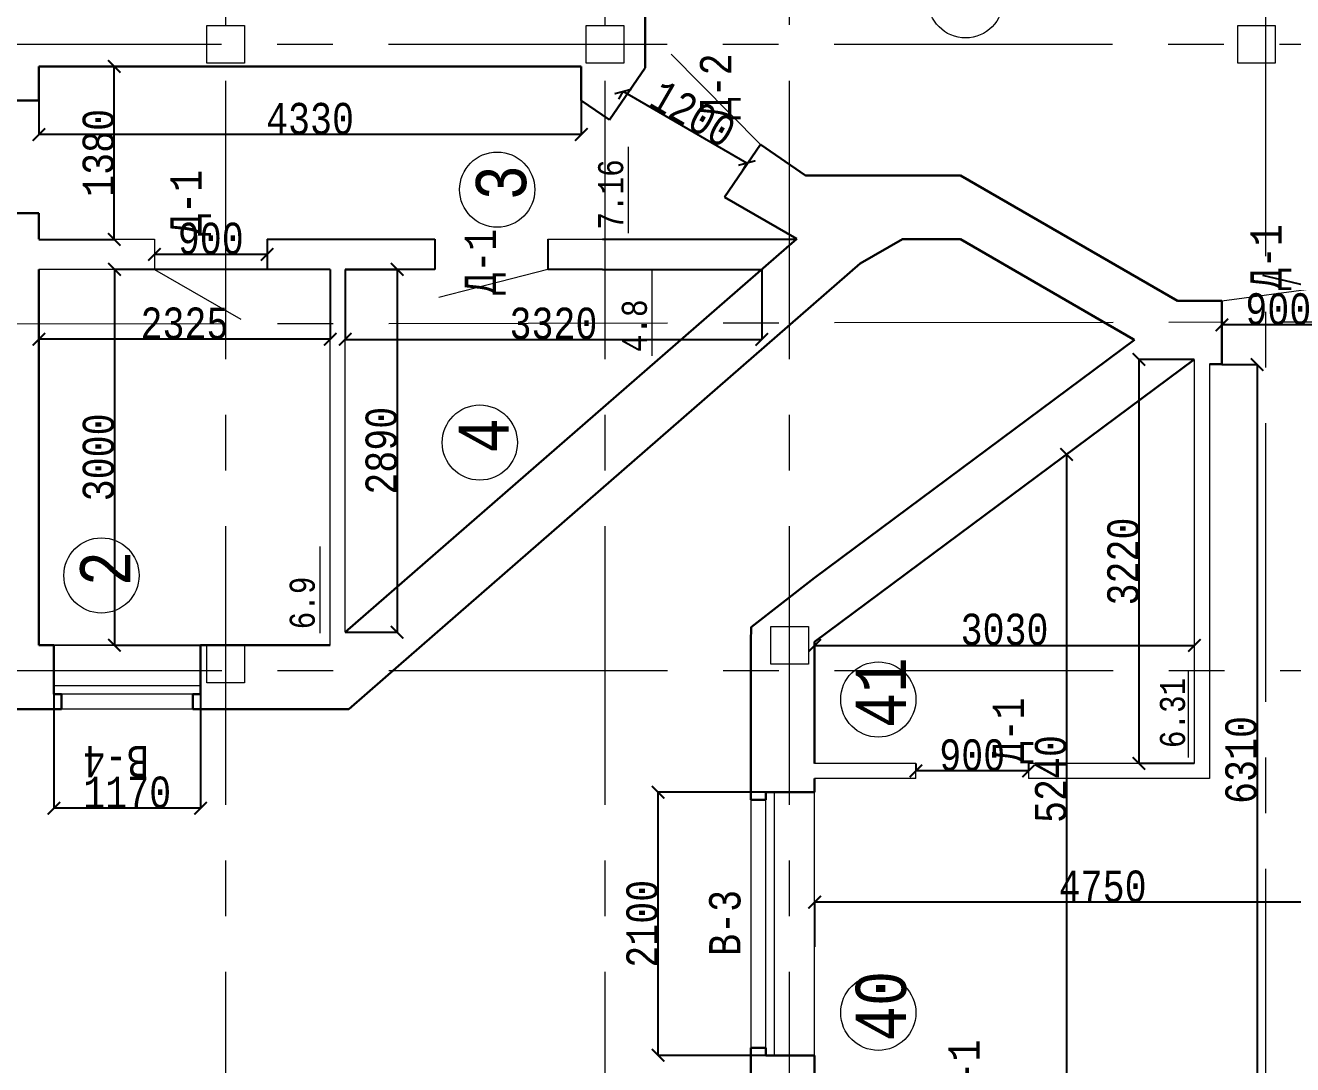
# Model space of a CAD drawing. Header units: millimetres. Extents: x -689206 to 4969298, y -1019800 to 703299.
# Drawn here: x -174851 to -164736, y -475862 to -467568 of the extents above; entities that cross this region are included whole.
import ezdxf

# ---------------------------------------------------------------- set-up
doc = ezdxf.new("R2010")
doc.units = ezdxf.units.MM
doc.linetypes.add('JIS_02_4.0', pattern=[5.5, 4, -1.5])
doc.linetypes.add('осеваяX2', pattern=[101.6, 63.5, -12.7, 12.7, -12.7])
for name, color, linetype, lineweight in [('несущие', 7, 'Continuous', 30), ('ОКНА', 250, 'Continuous', 20), ('ПЕРЕГОРОДКИ', 252, 'Continuous', 9), ('РАЗМЕРЫ', 7, 'Continuous', 9), ('сваи', 7, 'JIS_02_4.0', 30), ('Слой1', 7, 'Continuous', 30), ('стены', 7, 'Continuous', 20)]:
    doc.layers.add(name, color=color, linetype=linetype, lineweight=lineweight)
doc.layers.add('четотам', color=7, linetype='Continuous')
doc.styles.add('Аннотативный', font='isocteur.ttf', dxfattribs={"width": 0.7, "height": 250})
doc.dimstyles.new('Аннотативный', dxfattribs={"dimscale": 0, "dimtxt": 250, "dimasz": 100, "dimexe": 1.25, "dimexo": 0.625, "dimtad": 1, "dimdec": 0, "dimtxsty": 'Аннотативный', "dimblk": 'ARCHTICK', "dimcen": 2.5, "dimadec": 0, "dimazin": 0, "dimtfac": 1, "dimtdec": 0, "dimtmove": 0, "dimatfit": 3, "dimfxl": 1, "dimarcsym": 0})

# ---------------------------------------------------------------- blocks, each defined once
blk = doc.blocks.new('_ArchTick')
at = {"color": 0, "linetype": 'ByBlock', "const_width": 0.15}
blk.add_lwpolyline([(-0.5, -0.5), (0.5, 0.5)], dxfattribs=at)
blk = doc.blocks.new('*D3078')
at = {"layer": 'Defpoints', "color": 0, "lineweight": 30, "transparency": 16777216}
for p in [(-174623, -472516), (-173453, -472516), (-174623, -473816)]:
    blk.add_point(p, dxfattribs=at)
at = {"layer": 'ОКНА', "color": 0, "lineweight": -2, "transparency": 16777216}
for p, q in [((-174623, -472516), (-174623, -473817)), ((-173453, -472516), (-173453, -473817)), ((-173453, -473816), (-174623, -473816))]:
    blk.add_line(p, q, dxfattribs=at)
at = {"layer": 'ОКНА', "color": 0, "lineweight": -2, "transparency": 16777216, "xscale": 100, "yscale": 100, "zscale": 100}
for p, rotation in [((-174623, -473816), 180.0000000000057), ((-173453, -473816), 5.6754601018838e-12)]:
    blk.add_blockref('_ArchTick', p, dxfattribs=dict(at, rotation=rotation))
at = {"layer": 'ОКНА', "color": 0, "lineweight": 5, "transparency": 16777216, "insert": (-174038, -473690), "char_height": 250, "attachment_point": 5, "style": 'Аннотативный'}
blk.add_mtext('1170', dxfattribs=at)
blk = doc.blocks.new('*D3056')
at = {"layer": 'Defpoints', "color": 0, "lineweight": 30, "transparency": 16777216}
for p in [(-168551, -474566), (-168551, -474923), (-163801, -474923)]:
    blk.add_point(p, dxfattribs=at)
at = {"layer": 'ПЕРЕГОРОДКИ', "color": 0, "lineweight": -2, "transparency": 16777216}
for p, q in [((-168551, -474923), (-168551, -474565)), ((-163801, -474566), (-168551, -474566)), ((-163801, -474923), (-163801, -474565))]:
    blk.add_line(p, q, dxfattribs=at)
at = {"layer": 'ПЕРЕГОРОДКИ', "color": 0, "lineweight": -2, "transparency": 16777216, "xscale": 100, "yscale": 100, "zscale": 100, "rotation": 180}
blk.add_blockref('_ArchTick', (-168551, -474566), dxfattribs=at)
at = {"layer": 'ПЕРЕГОРОДКИ', "color": 0, "lineweight": -2, "transparency": 16777216, "xscale": 100, "yscale": 100, "zscale": 100}
blk.add_blockref('_ArchTick', (-163801, -474566), dxfattribs=at)
at = {"layer": 'ПЕРЕГОРОДКИ', "color": 0, "lineweight": 5, "transparency": 16777216, "insert": (-166253, -474440), "char_height": 250, "attachment_point": 5, "style": 'Аннотативный'}
blk.add_mtext('4750', dxfattribs=at)
blk = doc.blocks.new('*D3049')
at = {"layer": 'Defpoints', "color": 0, "linetype": 'ByBlock', "lineweight": 30, "transparency": 16777216}
for p in [(-165301, -470276), (-165021, -476586), (-165021, -476586)]:
    blk.add_point(p, dxfattribs=at)
at = {"layer": 'РАЗМЕРЫ', "color": 0, "linetype": 'ByBlock', "lineweight": -2, "transparency": 16777216}
for p, q in [((-165301, -470276), (-165020, -470276)), ((-165021, -470276), (-165021, -476586)), ((-165022, -476586), (-165023, -476586))]:
    blk.add_line(p, q, dxfattribs=at)
at = {"layer": 'РАЗМЕРЫ', "color": 0, "linetype": 'ByBlock', "lineweight": -2, "transparency": 16777216, "xscale": 100, "yscale": 100, "zscale": 100}
for p, rotation in [((-165021, -470276), 90), ((-165021, -476586), 270)]:
    blk.add_blockref('_ArchTick', p, dxfattribs=dict(at, rotation=rotation))
at = {"layer": 'РАЗМЕРЫ', "color": 0, "linetype": 'ByBlock', "lineweight": 9, "transparency": 16777216, "insert": (-165147, -473431), "char_height": 250, "attachment_point": 5, "rotation": 90, "style": 'Аннотативный'}
blk.add_mtext('6310', dxfattribs=at)
blk = doc.blocks.new('*D3050')
at = {"layer": 'Defpoints', "color": 0, "linetype": 'ByBlock', "lineweight": 30, "transparency": 16777216}
for p in [(-169801, -473688), (-168551, -473688), (-168551, -475788)]:
    blk.add_point(p, dxfattribs=at)
at = {"layer": 'РАЗМЕРЫ', "color": 0, "linetype": 'ByBlock', "lineweight": -2, "transparency": 16777216}
for p, q in [((-168552, -473688), (-169802, -473688)), ((-169801, -475788), (-169801, -473688)), ((-168552, -475788), (-169802, -475788))]:
    blk.add_line(p, q, dxfattribs=at)
at = {"layer": 'РАЗМЕРЫ', "color": 0, "linetype": 'ByBlock', "lineweight": -2, "transparency": 16777216, "xscale": 100, "yscale": 100, "zscale": 100}
for p, rotation in [((-169801, -473688), 90), ((-169801, -475788), 270)]:
    blk.add_blockref('_ArchTick', p, dxfattribs=dict(at, rotation=rotation))
at = {"layer": 'РАЗМЕРЫ', "color": 0, "linetype": 'ByBlock', "lineweight": 5, "transparency": 16777216, "insert": (-169927, -474738), "char_height": 250, "attachment_point": 5, "rotation": 90, "style": 'Аннотативный'}
blk.add_mtext('2100', dxfattribs=at)
blk = doc.blocks.new('*D3118')
at = {"layer": 'Defpoints', "color": 0, "linetype": 'ByBlock', "lineweight": 30, "transparency": 16777216}
for p in [(-173821, -469396), (-173821, -469396), (-172921, -469396)]:
    blk.add_point(p, dxfattribs=at)
at = {"layer": 'РАЗМЕРЫ', "color": 0, "linetype": 'ByBlock', "lineweight": -2, "transparency": 16777216}
for p, q in [((-173821, -469395), (-173821, -469394)), ((-172921, -469396), (-173821, -469396)), ((-172921, -469395), (-172921, -469394))]:
    blk.add_line(p, q, dxfattribs=at)
at = {"layer": 'РАЗМЕРЫ', "color": 0, "linetype": 'ByBlock', "lineweight": -2, "transparency": 16777216, "xscale": 100, "yscale": 100, "zscale": 100, "rotation": 180}
blk.add_blockref('_ArchTick', (-173821, -469396), dxfattribs=at)
at = {"layer": 'РАЗМЕРЫ', "color": 0, "linetype": 'ByBlock', "lineweight": -2, "transparency": 16777216, "xscale": 100, "yscale": 100, "zscale": 100}
blk.add_blockref('_ArchTick', (-172921, -469396), dxfattribs=at)
at = {"layer": 'РАЗМЕРЫ', "color": 0, "linetype": 'ByBlock', "lineweight": 5, "transparency": 16777216, "insert": (-173371, -469270), "char_height": 250, "attachment_point": 5, "style": 'Аннотативный'}
blk.add_mtext('900', dxfattribs=at)
blk = doc.blocks.new('*D3182')
at = {"layer": 'Defpoints', "color": 0, "linetype": 'ByBlock', "lineweight": 30, "transparency": 16777216}
for p in [(-166540, -470992), (-166540, -470992), (-166455, -476175)]:
    blk.add_point(p, dxfattribs=at)
at = {"layer": 'РАЗМЕРЫ', "color": 0, "linetype": 'ByBlock', "lineweight": -2, "transparency": 16777216}
for p, q in [((-166541, -470992), (-166541, -470992)), ((-166540, -476175), (-166540, -470992)), ((-166455, -476175), (-166541, -476175))]:
    blk.add_line(p, q, dxfattribs=at)
at = {"layer": 'РАЗМЕРЫ', "color": 0, "linetype": 'ByBlock', "lineweight": -2, "transparency": 16777216, "xscale": 100, "yscale": 100, "zscale": 100}
for p, rotation in [((-166540, -470992), 90), ((-166540, -476175), 270)]:
    blk.add_blockref('_ArchTick', p, dxfattribs=dict(at, rotation=rotation))
at = {"layer": 'РАЗМЕРЫ', "color": 0, "linetype": 'ByBlock', "lineweight": 5, "transparency": 16777216, "insert": (-166666, -473583), "char_height": 250, "attachment_point": 5, "rotation": 90, "style": 'Аннотативный'}
blk.add_mtext('5240', dxfattribs=at)
blk = doc.blocks.new('*D3150')
at = {"layer": 'Defpoints', "color": 0, "linetype": 'ByBlock', "lineweight": 30, "transparency": 16777216}
for p in [(-174743, -469516), (-172418, -469516), (-174743, -470073)]:
    blk.add_point(p, dxfattribs=at)
at = {"layer": 'РАЗМЕРЫ', "color": 0, "linetype": 'ByBlock', "lineweight": -2, "transparency": 16777216}
for p, q in [((-174743, -469516), (-174743, -470074)), ((-172418, -469516), (-172418, -470074)), ((-172418, -470073), (-174743, -470073))]:
    blk.add_line(p, q, dxfattribs=at)
at = {"layer": 'РАЗМЕРЫ', "color": 0, "linetype": 'ByBlock', "lineweight": -2, "transparency": 16777216, "xscale": 100, "yscale": 100, "zscale": 100, "rotation": 180}
blk.add_blockref('_ArchTick', (-174743, -470073), dxfattribs=at)
at = {"layer": 'РАЗМЕРЫ', "color": 0, "linetype": 'ByBlock', "lineweight": -2, "transparency": 16777216, "xscale": 100, "yscale": 100, "zscale": 100}
blk.add_blockref('_ArchTick', (-172418, -470073), dxfattribs=at)
at = {"layer": 'РАЗМЕРЫ', "color": 0, "linetype": 'ByBlock', "lineweight": 5, "transparency": 16777216, "insert": (-173581, -469947), "char_height": 250, "attachment_point": 5, "style": 'Аннотативный'}
blk.add_mtext('2325', dxfattribs=at)
blk = doc.blocks.new('*D3151')
at = {"layer": 'Defpoints', "color": 0, "linetype": 'ByBlock', "lineweight": 30, "transparency": 16777216}
for p in [(-172298, -469516), (-168974, -469516), (-168974, -470074)]:
    blk.add_point(p, dxfattribs=at)
at = {"layer": 'РАЗМЕРЫ', "color": 0, "linetype": 'ByBlock', "lineweight": -2, "transparency": 16777216}
for p, q in [((-172298, -469516), (-172298, -470075)), ((-168974, -469516), (-168974, -470075)), ((-172298, -470074), (-168974, -470074))]:
    blk.add_line(p, q, dxfattribs=at)
at = {"layer": 'РАЗМЕРЫ', "color": 0, "linetype": 'ByBlock', "lineweight": -2, "transparency": 16777216, "xscale": 100, "yscale": 100, "zscale": 100, "rotation": 180}
blk.add_blockref('_ArchTick', (-172298, -470074), dxfattribs=at)
at = {"layer": 'РАЗМЕРЫ', "color": 0, "linetype": 'ByBlock', "lineweight": -2, "transparency": 16777216, "xscale": 100, "yscale": 100, "zscale": 100}
blk.add_blockref('_ArchTick', (-168974, -470074), dxfattribs=at)
at = {"layer": 'РАЗМЕРЫ', "color": 0, "linetype": 'ByBlock', "lineweight": 5, "transparency": 16777216, "insert": (-170636, -469948), "char_height": 250, "attachment_point": 5, "style": 'Аннотативный'}
blk.add_mtext('3320', dxfattribs=at)
blk = doc.blocks.new('*D3152')
at = {"layer": 'Defpoints', "color": 0, "linetype": 'ByBlock', "lineweight": 30, "transparency": 16777216}
for p in [(-172298, -469516), (-172298, -472411), (-171884, -472411)]:
    blk.add_point(p, dxfattribs=at)
at = {"layer": 'РАЗМЕРЫ', "color": 0, "linetype": 'ByBlock', "lineweight": -2, "transparency": 16777216}
for p, q in [((-172298, -469516), (-171882, -469516)), ((-171884, -469516), (-171884, -472411)), ((-172298, -472411), (-171882, -472411))]:
    blk.add_line(p, q, dxfattribs=at)
at = {"layer": 'РАЗМЕРЫ', "color": 0, "linetype": 'ByBlock', "lineweight": -2, "transparency": 16777216, "xscale": 100, "yscale": 100, "zscale": 100}
for p, rotation in [((-171884, -469516), 90), ((-171884, -472411), 270)]:
    blk.add_blockref('_ArchTick', p, dxfattribs=dict(at, rotation=rotation))
at = {"layer": 'РАЗМЕРЫ', "color": 0, "linetype": 'ByBlock', "lineweight": 5, "transparency": 16777216, "insert": (-172009, -470963), "char_height": 250, "attachment_point": 5, "rotation": 90, "style": 'Аннотативный'}
blk.add_mtext('2890', dxfattribs=at)
blk = doc.blocks.new('*D3153')
at = {"layer": 'Defpoints', "color": 0, "linetype": 'ByBlock', "lineweight": 30, "transparency": 16777216}
for p in [(-172418, -469516), (-174140, -472516), (-172418, -472516)]:
    blk.add_point(p, dxfattribs=at)
at = {"layer": 'РАЗМЕРЫ', "color": 0, "linetype": 'ByBlock', "lineweight": -2, "transparency": 16777216}
for p, q in [((-172419, -469516), (-174141, -469516)), ((-174140, -469516), (-174140, -472516)), ((-172419, -472516), (-174141, -472516))]:
    blk.add_line(p, q, dxfattribs=at)
at = {"layer": 'РАЗМЕРЫ', "color": 0, "linetype": 'ByBlock', "lineweight": -2, "transparency": 16777216, "xscale": 100, "yscale": 100, "zscale": 100}
for p, rotation in [((-174140, -469516), 90), ((-174140, -472516), 270)]:
    blk.add_blockref('_ArchTick', p, dxfattribs=dict(at, rotation=rotation))
at = {"layer": 'РАЗМЕРЫ', "color": 0, "linetype": 'ByBlock', "lineweight": 5, "transparency": 16777216, "insert": (-174266, -471016), "char_height": 250, "attachment_point": 5, "rotation": 90, "style": 'Аннотативный'}
blk.add_mtext('3000', dxfattribs=at)
blk = doc.blocks.new('*D3154')
at = {"layer": 'Defpoints', "color": 0, "linetype": 'ByBlock', "lineweight": 30, "transparency": 16777216}
for p in [(-174743, -467896), (-174141, -467896), (-174743, -469276)]:
    blk.add_point(p, dxfattribs=at)
at = {"layer": 'РАЗМЕРЫ', "color": 0, "linetype": 'ByBlock', "lineweight": -2, "transparency": 16777216}
for p, q in [((-174743, -467896), (-174140, -467896)), ((-174141, -469276), (-174141, -467896)), ((-174743, -469276), (-174140, -469276))]:
    blk.add_line(p, q, dxfattribs=at)
at = {"layer": 'РАЗМЕРЫ', "color": 0, "linetype": 'ByBlock', "lineweight": -2, "transparency": 16777216, "xscale": 100, "yscale": 100, "zscale": 100}
for p, rotation in [((-174141, -467896), 90), ((-174141, -469276), 270)]:
    blk.add_blockref('_ArchTick', p, dxfattribs=dict(at, rotation=rotation))
at = {"layer": 'РАЗМЕРЫ', "color": 0, "linetype": 'ByBlock', "lineweight": 5, "transparency": 16777216, "insert": (-174267, -468586), "char_height": 250, "attachment_point": 5, "rotation": 90, "style": 'Аннотативный'}
blk.add_mtext('1380', dxfattribs=at)
blk = doc.blocks.new('*D3155')
at = {"layer": 'Defpoints', "color": 0, "linetype": 'ByBlock', "lineweight": 30, "transparency": 16777216}
for p in [(-174743, -467896), (-170414, -467896), (-174743, -468439)]:
    blk.add_point(p, dxfattribs=at)
at = {"layer": 'РАЗМЕРЫ', "color": 0, "linetype": 'ByBlock', "lineweight": -2, "transparency": 16777216}
for p, q in [((-174743, -467896), (-174743, -468441)), ((-170414, -467896), (-170414, -468441)), ((-170414, -468439), (-174743, -468439))]:
    blk.add_line(p, q, dxfattribs=at)
at = {"layer": 'РАЗМЕРЫ', "color": 0, "linetype": 'ByBlock', "lineweight": -2, "transparency": 16777216, "xscale": 100, "yscale": 100, "zscale": 100, "rotation": 180}
blk.add_blockref('_ArchTick', (-174743, -468439), dxfattribs=at)
at = {"layer": 'РАЗМЕРЫ', "color": 0, "linetype": 'ByBlock', "lineweight": -2, "transparency": 16777216, "xscale": 100, "yscale": 100, "zscale": 100}
blk.add_blockref('_ArchTick', (-170414, -468439), dxfattribs=at)
at = {"layer": 'РАЗМЕРЫ', "color": 0, "linetype": 'ByBlock', "lineweight": 5, "transparency": 16777216, "insert": (-172579, -468314), "char_height": 250, "attachment_point": 5, "style": 'Аннотативный'}
blk.add_mtext('4330', dxfattribs=at)
blk = doc.blocks.new('*D3193')
at = {"layer": 'Defpoints', "color": 0, "lineweight": 30, "ltscale": 15000, "transparency": 16777216}
for p in [(-167744, -473458), (-166844, -473458), (-167744, -473518)]:
    blk.add_point(p, dxfattribs=at)
at = {"layer": 'сваи', "color": 0, "lineweight": -2, "ltscale": 15000, "transparency": 16777216}
for p, q in [((-167744, -473459), (-167744, -473520)), ((-166844, -473459), (-166844, -473520)), ((-166844, -473518), (-167744, -473518))]:
    blk.add_line(p, q, dxfattribs=at)
at = {"layer": 'сваи', "color": 0, "lineweight": -2, "ltscale": 15000, "transparency": 16777216, "xscale": 100, "yscale": 100, "zscale": 100, "rotation": 180}
blk.add_blockref('_ArchTick', (-167744, -473518), dxfattribs=at)
at = {"layer": 'сваи', "color": 0, "lineweight": -2, "ltscale": 15000, "transparency": 16777216, "xscale": 100, "yscale": 100, "zscale": 100}
blk.add_blockref('_ArchTick', (-166844, -473518), dxfattribs=at)
at = {"layer": 'сваи', "color": 0, "lineweight": 5, "ltscale": 15000, "transparency": 16777216, "insert": (-167294, -473393), "char_height": 250, "attachment_point": 5, "style": 'Аннотативный'}
blk.add_mtext('900', dxfattribs=at)
blk = doc.blocks.new('*D3194')
at = {"layer": 'Defpoints', "color": 0, "lineweight": 30, "ltscale": 15000, "transparency": 16777216}
for p in [(-165521, -470235), (-165964, -473458), (-165521, -473458)]:
    blk.add_point(p, dxfattribs=at)
at = {"layer": 'сваи', "color": 0, "lineweight": -2, "ltscale": 15000, "transparency": 16777216}
for p, q in [((-165522, -470235), (-165965, -470235)), ((-165964, -470235), (-165964, -473458)), ((-165522, -473458), (-165965, -473458))]:
    blk.add_line(p, q, dxfattribs=at)
at = {"layer": 'сваи', "color": 0, "lineweight": -2, "ltscale": 15000, "transparency": 16777216, "xscale": 100, "yscale": 100, "zscale": 100}
for p, rotation in [((-165964, -470235), 90), ((-165964, -473458), 270)]:
    blk.add_blockref('_ArchTick', p, dxfattribs=dict(at, rotation=rotation))
at = {"layer": 'сваи', "color": 0, "lineweight": 5, "ltscale": 15000, "transparency": 16777216, "insert": (-166089, -471847), "char_height": 250, "attachment_point": 5, "rotation": 90, "style": 'Аннотативный'}
blk.add_mtext('3220', dxfattribs=at)
blk = doc.blocks.new('*D3195')
at = {"layer": 'Defpoints', "color": 0, "lineweight": 30, "ltscale": 15000, "transparency": 16777216}
for p in [(-168551, -472516), (-165521, -472516), (-165521, -472516)]:
    blk.add_point(p, dxfattribs=at)
at = {"layer": 'сваи', "color": 0, "lineweight": -2, "ltscale": 15000, "transparency": 16777216}
for p, q in [((-168551, -472515), (-168551, -472514)), ((-168551, -472516), (-165521, -472516)), ((-165521, -472515), (-165521, -472514))]:
    blk.add_line(p, q, dxfattribs=at)
at = {"layer": 'сваи', "color": 0, "lineweight": -2, "ltscale": 15000, "transparency": 16777216, "xscale": 100, "yscale": 100, "zscale": 100, "rotation": 180}
blk.add_blockref('_ArchTick', (-168551, -472516), dxfattribs=at)
at = {"layer": 'сваи', "color": 0, "lineweight": -2, "ltscale": 15000, "transparency": 16777216, "xscale": 100, "yscale": 100, "zscale": 100}
blk.add_blockref('_ArchTick', (-165521, -472516), dxfattribs=at)
at = {"layer": 'сваи', "color": 0, "lineweight": 5, "ltscale": 15000, "transparency": 16777216, "insert": (-167036, -472390), "char_height": 250, "attachment_point": 5, "style": 'Аннотативный'}
blk.add_mtext('3030', dxfattribs=at)
blk = doc.blocks.new('*D3196')
at = {"layer": 'Defpoints', "color": 0, "linetype": 'ByBlock', "lineweight": 30, "ltscale": 35, "transparency": 16777216}
for p in [(-165301, -469888), (-165301, -469958), (-164401, -469928)]:
    blk.add_point(p, dxfattribs=at)
at = {"layer": 'сваи', "color": 0, "linetype": 'ByBlock', "lineweight": -2, "ltscale": 35, "transparency": 16777216}
for p, q in [((-165301, -469889), (-165301, -469960)), ((-164401, -469958), (-165301, -469958)), ((-164401, -469929), (-164401, -469960))]:
    blk.add_line(p, q, dxfattribs=at)
at = {"layer": 'сваи', "color": 0, "linetype": 'ByBlock', "lineweight": -2, "ltscale": 35, "transparency": 16777216, "xscale": 100, "yscale": 100, "zscale": 100, "rotation": 180}
blk.add_blockref('_ArchTick', (-165301, -469958), dxfattribs=at)
at = {"layer": 'сваи', "color": 0, "linetype": 'ByBlock', "lineweight": -2, "ltscale": 35, "transparency": 16777216, "xscale": 100, "yscale": 100, "zscale": 100}
blk.add_blockref('_ArchTick', (-164401, -469958), dxfattribs=at)
at = {"layer": 'сваи', "color": 0, "linetype": 'ByBlock', "lineweight": 5, "ltscale": 35, "transparency": 16777216, "insert": (-164851, -469833), "char_height": 250, "attachment_point": 5, "style": 'Аннотативный'}
blk.add_mtext('900', dxfattribs=at)
blk = doc.blocks.new('*D3209')
at = {"layer": 'Defpoints', "color": 0, "linetype": 'ByBlock', "lineweight": 30, "ltscale": 35, "transparency": 16777216}
for p in [(-170080, -468096), (-170116, -468158), (-169127, -468729)]:
    blk.add_point(p, dxfattribs=at)
at = {"layer": 'РАЗМЕРЫ', "color": 0, "linetype": 'ByBlock', "lineweight": -2, "ltscale": 35, "transparency": 16777216}
for p, q in [((-170115, -468157), (-170079, -468095)), ((-169092, -468667), (-170080, -468096)), ((-169127, -468728), (-169091, -468666))]:
    blk.add_line(p, q, dxfattribs=at)
at = {"layer": 'РАЗМЕРЫ', "color": 0, "linetype": 'ByBlock', "lineweight": -2, "ltscale": 35, "transparency": 16777216, "xscale": 100, "yscale": 100, "zscale": 100}
for p, rotation in [((-170080, -468096), 149.9999999999973), ((-169092, -468667), 329.9999999999973)]:
    blk.add_blockref('_ArchTick', p, dxfattribs=dict(at, rotation=rotation))
at = {"layer": 'РАЗМЕРЫ', "color": 0, "linetype": 'ByBlock', "lineweight": 5, "ltscale": 35, "transparency": 16777216, "insert": (-169523, -468273), "char_height": 250, "attachment_point": 5, "rotation": 330, "style": 'Аннотативный'}
blk.add_mtext('1200', dxfattribs=at)

msp = doc.modelspace()

# ---------------------------------------------------------------- linework, layer by layer
at = {"layer": 'несущие', "color": 0}
for p, q in [((-169904, -467908.3), (-169904, -464546.8)), ((-170414, -467990.9), (-170414, -467895.5)), ((-168982.4, -468518.7), (-169197.5, -468830.5)), ((-168624.7, -468765.6), (-168982.4, -468518.7)), ((-165997.6, -470078.6), (-168551.4, -471976.7)), ((-166008.2, -470072.5), (-165997.6, -470078.6)), ((-165521.4, -470234.8), (-168551.4, -472486.7)), ((-168551.4, -471976.7), (-169059, -472371.3)), ((-169061.4, -472486.7), (-169059, -472371.3)), ((-169061.4, -473748.3), (-169061.4, -472486.7)), ((-168551.4, -473158.7), (-168551.4, -472486.7)), ((-168551.4, -472486.7), (-168551.4, -473458.3)), ((-168551.4, -473578.3), (-168551.4, -473688.3)), ((-168941.4, -473688.3), (-168551.4, -473688.3)), ((-169061.4, -476044.9), (-169061.4, -475728.3)), ((-168551.4, -476174.9), (-168551.4, -475788.3))]:
    msp.add_line(p, q, dxfattribs=at)
at = {"layer": 'ОКНА', "color": 0, "lineweight": 13}
for p, q in [((-174623.1, -472515.6), (-173453.1, -472515.6)), ((-169061.4, -473748.3), (-169061.4, -475728.3)), ((-168551.4, -475788.3), (-168551.4, -473688.3))]:
    msp.add_line(p, q, dxfattribs=at)
at = {"layer": 'ОКНА', "lineweight": 13}
for p, q in [((-174623.1, -472835.6), (-173453.1, -472835.6)), ((-173453.1, -472905.6), (-174563.1, -472905.6)), ((-168941.4, -475728.3), (-168941.4, -473748.3)), ((-168871.4, -475788.3), (-168871.4, -473688.3))]:
    msp.add_line(p, q, dxfattribs=at)
at = {"layer": 'РАЗМЕРЫ', "linetype": 'осеваяX2', "lineweight": 5, "ltscale": 35}
for p, q in [((-164953.4, -424515.6), (-164953.4, -491568.3)), ((-182620.4, -467719.4), (-132779.1, -467719.4)), ((-182616.8, -469963.4), (-132779.1, -469883.4))]:
    msp.add_line(p, q, dxfattribs=at)
at = {"layer": 'РАЗМЕРЫ', "linetype": 'ByBlock', "lineweight": 5, "ltscale": 35}
msp.add_line((-168982.4, -468518.7), (-169696.8, -467798.3), dxfattribs=at)
at = {"layer": 'РАЗМЕРЫ', "linetype": 'ByBlock', "lineweight": 30, "ltscale": 35}
for p, q in [((-170414, -468168.4), (-170414, -467990.9)), ((-169904, -467908.3), (-170190.1, -468322.9)), ((-170190.1, -468322.9), (-170414, -468168.4)), ((-168982.4, -468518.7), (-169272.1, -468938.5)), ((-169272.1, -468938.5), (-168694.4, -469272))]:
    msp.add_line(p, q, dxfattribs=at)
at = {"layer": 'РАЗМЕРЫ'}
for p, q in [((-170036.7, -469227.7), (-170036.7, -468538.4)), ((-169847.6, -470205.9), (-169847.6, -469516.6)), ((-172498.4, -472417.7), (-172498.4, -471728.4)), ((-173553.4, -472515.6), (-174623.1, -472515.6)), ((-165568.6, -473409.8), (-165568.6, -472720.5))]:
    msp.add_line(p, q, dxfattribs=at)
at = {"layer": 'РАЗМЕРЫ', "linetype": 'ByBlock', "lineweight": 25}
for p, q in [((-171582, -469275.6), (-171582, -469515.6)), ((-170682, -469275.6), (-170682, -469515.6))]:
    msp.add_line(p, q, dxfattribs=at)
at = {"layer": 'РАЗМЕРЫ', "lineweight": 30}
for p, q in [((-168187.3, -469470), (-167850.5, -469275.6)), ((-171976.7, -472770.6), (-172269.5, -473025.6)), ((-172269.5, -473025.6), (-172493.9, -473025.6)), ((-168941.4, -473748.3), (-169061.4, -473748.3)), ((-168941.4, -473688.3), (-168941.4, -473748.3)), ((-168941.4, -475728.3), (-169061.4, -475728.3)), ((-169061.4, -475728.3), (-168941.4, -475728.3)), ((-168941.4, -475788.3), (-168941.4, -475728.3))]:
    msp.add_line(p, q, dxfattribs=at)
at = {"layer": 'РАЗМЕРЫ', "linetype": 'ByBlock', "lineweight": 13}
for p, q in [((-172418.4, -472515.6), (-172418.4, -469515.6)), ((-172298.4, -472411.1), (-172298.4, -469515.6))]:
    msp.add_line(p, q, dxfattribs=at)
at = {"layer": 'РАЗМЕРЫ', "linetype": 'ByBlock', "lineweight": 9}
msp.add_line((-170682, -469515.6), (-171552.2, -469741.2), dxfattribs=at)
at = {"layer": 'РАЗМЕРЫ', "lineweight": 13}
msp.add_line((-173513.1, -473025.6), (-174563.1, -473025.6), dxfattribs=at)
at = {"layer": 'сваи', "linetype": 'ByBlock', "lineweight": 9, "ltscale": 35}
msp.add_line((-165301.4, -469765.6), (-164548.5, -469664.6), dxfattribs=at)
at = {"layer": 'сваи', "lineweight": 13, "ltscale": 15000}
for p, q in [((-165521.4, -470234.8), (-165521.4, -473458.3)), ((-165401.4, -470272.9), (-165401.4, -473578.3)), ((-167743.7, -473458.3), (-168551.4, -473458.3)), ((-167743.7, -473578.3), (-167743.7, -473458.3)), ((-165521.4, -473458.3), (-166843.7, -473458.3)), ((-166843.7, -473458.3), (-166843.7, -473578.3)), ((-167743.7, -473578.3), (-168551.4, -473578.3)), ((-165401.4, -473578.3), (-166843.7, -473578.3))]:
    msp.add_line(p, q, dxfattribs=at)
at = {"layer": 'Слой1', "lineweight": 30}
for p, q in [((-174623.1, -472905.6), (-174623.1, -472515.6)), ((-173453.1, -472905.6), (-173453.1, -472515.6)), ((-174623.1, -472905.6), (-174563.1, -472905.6)), ((-174563.1, -472905.6), (-174563.1, -473025.6)), ((-173513.1, -472905.6), (-173513.1, -473025.6)), ((-173513.1, -472905.6), (-173453.1, -472905.6))]:
    msp.add_line(p, q, dxfattribs=at)
at = {"layer": 'Слой1', "lineweight": 20}
msp.add_line((-174563.1, -472905.6), (-174623.1, -472905.6), dxfattribs=at)
at = {"layer": 'стены', "linetype": 'осеваяX2', "lineweight": 5, "ltscale": 35}
for p, q in [((-173251.4, -491568.3), (-173251.4, -424515.6)), ((-170224, -491568.3), (-170224, -424515.6)), ((-168751.4, -491568.3), (-168751.4, -424515.6)), ((-182616.8, -472715.6), (-132779.1, -472715.6))]:
    msp.add_line(p, q, dxfattribs=at)
at = {"layer": 'стены', "lineweight": 30}
for p, q in [((-174743.4, -467895.5), (-174743.4, -468167.4)), ((-170414, -467895.5), (-174743.4, -467895.5)), ((-174743.4, -468167.4), (-175253.4, -468167.4)), ((-168624.7, -468765.6), (-168982.4, -468518.7)), ((-168188.5, -468765.6), (-168624.7, -468765.6)), ((-167388.5, -468765.6), (-168188.5, -468765.6)), ((-165656.4, -469765.6), (-167388.5, -468765.6)), ((-174743.4, -469067.4), (-175253.4, -469067.4)), ((-174743.4, -469067.4), (-174743.4, -469275.6)), ((-172298.4, -472411.1), (-168694.4, -469272)), ((-167850.5, -469275.6), (-167388.5, -469275.6)), ((-167388.5, -469275.6), (-166008.2, -470072.5)), ((-174743.4, -472515.6), (-174743.4, -469515.6)), ((-171976.7, -472770.6), (-168187.3, -469470)), ((-165401.4, -469765.6), (-165656.4, -469765.6)), ((-165401.4, -469765.6), (-165301.4, -469765.6)), ((-165301.4, -470275.6), (-165301.4, -469768.3)), ((-165301.4, -470272.9), (-165401.4, -470272.9)), ((-174743.4, -472515.6), (-174623.1, -472515.6)), ((-173453.1, -472515.6), (-172418.4, -472515.6)), ((-172623.4, -472515.6), (-172493.4, -472515.6)), ((-174563.1, -473025.6), (-175734, -473025.6)), ((-172493.9, -473025.6), (-173513.1, -473025.6)), ((-168941.4, -475788.3), (-168551.4, -475788.3))]:
    msp.add_line(p, q, dxfattribs=at)
at = {"layer": 'стены'}
for p, q in [((-174743.4, -468167.4), (-174743.4, -468007.5)), ((-168982.4, -468518.7), (-168624.7, -468765.6)), ((-168982.4, -468518.7), (-168624.7, -468765.6)), ((-167388.5, -468765.6), (-166522.5, -469265.6)), ((-174743.4, -469275.6), (-174743.4, -469067.4)), ((-174743.4, -469275.6), (-173820.6, -469275.6)), ((-173820.6, -469275.6), (-173820.6, -469515.6)), ((-170682, -469275.6), (-170243.4, -469275.6)), ((-167388.5, -469275.6), (-166522.5, -469775.6)), ((-174743.4, -469515.6), (-174743.4, -469877.5)), ((-173820.6, -469515.6), (-174743.4, -469515.6)), ((-172418.4, -469515.6), (-172920.6, -469515.6))]:
    msp.add_line(p, q, dxfattribs=at)
at = {"layer": 'стены', "lineweight": 25}
for p, q in [((-172920.6, -469275.6), (-171582, -469275.6)), ((-172920.6, -469275.6), (-172920.6, -469515.6)), ((-170243.4, -469275.6), (-168697.3, -469275.6)), ((-171582, -469515.6), (-172298.4, -469515.6)), ((-170243.4, -469515.6), (-170682, -469515.6)), ((-170243.4, -469515.6), (-168978.5, -469515.6))]:
    msp.add_line(p, q, dxfattribs=at)
at = {"layer": 'стены', "lineweight": 9}
msp.add_line((-173820.6, -469515.6), (-173131.1, -469913.7), dxfattribs=at)
at = {"layer": 'стены', "color": 7, "lineweight": 25, "true_color": 0xffffff}
msp.add_line((-164121.4, -469765.6), (-164975.6, -469563.6), dxfattribs=at)
at = {"layer": 'стены', "lineweight": 20}
for points in [[(-173401.4, -467869.4), (-173401.4, -467569.4), (-173101.4, -467569.4), (-173101.4, -467869.4)], [(-170374, -467869.4), (-170374, -467569.4), (-170074, -467569.4), (-170074, -467869.4)], [(-165175.2, -467869.4), (-165175.2, -467569.4), (-164875.2, -467569.4), (-164875.2, -467869.4)], [(-168901.4, -472665.6), (-168901.4, -472365.6), (-168601.4, -472365.6), (-168601.4, -472665.6)], [(-173401.4, -472815.6), (-173401.4, -472515.6), (-173101.4, -472515.6), (-173101.4, -472815.6)]]:
    msp.add_lwpolyline(points, close=True, dxfattribs=at)
at = {"layer": 'четотам', "lineweight": 13}
for centre in [(-167346.9, -467368.3), (-171085.1, -468879.3), (-171223.9, -470898), (-174243.7, -471958.3), (-168043.7, -472948.3), (-168043.7, -475448.3)]:
    msp.add_circle(centre, 300, dxfattribs=at)

# ---------------------------------------------------------------- texts
at = {"layer": 'РАЗМЕРЫ', "lineweight": 20, "ltscale": 150, "char_height": 250, "width": 922.913, "attachment_point": 1, "style": 'Аннотативный'}
for s, insert, rotation in [('Д-2', (-169466.4, -468318.1), 90), ('Д-1', (-173694.3, -469248.3), 90), ('Д-1', (-171344.3, -469718.3), 90), ('Д-1', (-165073.6, -469681.3), 90), ('Д-1', (-167131.2, -473458.3), 90), ('В-4', (-173863.7, -473568.3), 180), ('В-3', (-169393.5, -474993.8), 90), ('Д-1', (-167484.3, -476188.3), 90)]:
    msp.add_mtext(s, dxfattribs=dict(at, insert=insert, rotation=rotation))
at = {"layer": 'РАЗМЕРЫ', "char_height": 200, "width": 656.117, "attachment_point": 1, "rotation": 90, "style": 'Аннотативный'}
for s, insert in [('7.16', (-170279.5, -469198.4)), ('4.8', (-170090.4, -470176.6)), ('6.9', (-172741.2, -472388.4)), ('6.31', (-165795.6, -473336.2))]:
    msp.add_mtext(s, dxfattribs=dict(at, insert=insert))
at = {"layer": 'РАЗМЕРЫ', "lineweight": 13, "ltscale": 150, "char_height": 401.1, "width": 1460, "attachment_point": 1, "rotation": 90, "style": 'Аннотативный'}
for s, insert in [('3', (-171254.8, -468965.1)), ('4', (-171393.7, -470983.8)), ('2', (-174413.5, -472044.1)), ('41', (-168223.6, -473176.3)), ('40', (-168223.6, -475676.3))]:
    msp.add_mtext(s, dxfattribs=dict(at, insert=insert))

# ---------------------------------------------------------------- dimensions: what is measured, and where the dimension line sits
at = {"layer": 'ОКНА', "lineweight": 5}
dim = msp.add_aligned_dim(p1=(-173453.1, -472515.6), p2=(-174623.1, -472515.6), distance=1300, dimstyle='Аннотативный', dxfattribs=at)
dim.commit()
dim.dimension.update_dxf_attribs({"geometry": '*D3078', "text_midpoint": (-174038.1, -473689.9)})
at = {"layer": 'ПЕРЕГОРОДКИ', "color": 18, "lineweight": 5, "true_color": 0x000000}
dim = msp.add_linear_dim(base=(-168551.4, -474565.9), p1=(-163801.4, -474923.4), p2=(-168551.4, -474923.4), angle=180, dimstyle='Аннотативный', dxfattribs=at)
dim.commit()
dim.dimension.update_dxf_attribs({"geometry": '*D3056', "text_midpoint": (-166253.2, -474565.9), "dimtype": 161})
at = {"layer": 'РАЗМЕРЫ', "linetype": 'ByBlock', "lineweight": 5}
for base, p1, p2, angle, text, picture, middle in [((-174743.4, -468439.4), (-170414, -467895.5), (-174743.4, -467895.5), 180, '4330', '*D3155', (-172578.7, -468313.8)), ((-168974, -470074.1), (-172298.4, -469515.6), (-168974, -469515.6), 180, '3320', '*D3151', (-170636.2, -469948.4)), ((-166539.9, -470991.7), (-166454.8, -476174.9), (-166539.9, -470991.7), 90, '5240', '*D3182', (-166665.5, -473583.3))]:
    dim = msp.add_linear_dim(base=base, p1=p1, p2=p2, angle=angle, text=text, dimstyle='Аннотативный', dxfattribs=at)
    dim.commit()
    dim.dimension.update_dxf_attribs({"geometry": picture, "text_midpoint": middle})
for base, p1, p2, angle, picture, middle in [((-174141.2, -467895.5), (-174743.4, -469275.6), (-174743.4, -467895.5), 90, '*D3154', (-174266.8, -468585.5)), ((-174743.4, -470072.8), (-172418.4, -469515.6), (-174743.4, -469515.6), 180, '*D3150', (-173580.9, -469947.2)), ((-174139.9, -472515.6), (-172418.4, -469515.6), (-172418.4, -472515.6), 90, '*D3153', (-174265.6, -471015.6))]:
    dim = msp.add_linear_dim(base=base, p1=p1, p2=p2, angle=angle, dimstyle='Аннотативный', dxfattribs=at)
    dim.commit()
    dim.dimension.update_dxf_attribs({"geometry": picture, "text_midpoint": middle})
at = {"layer": 'РАЗМЕРЫ', "linetype": 'ByBlock', "lineweight": 5, "ltscale": 35}
dim = msp.add_aligned_dim(p1=(-169127.2, -468728.6), p2=(-170115.6, -468157.9), distance=-71.1, text='1200', dimstyle='Аннотативный', dxfattribs=at)
dim.commit()
dim.dimension.update_dxf_attribs({"geometry": '*D3209', "text_midpoint": (-169523.1, -468272.9)})
at = {"layer": 'РАЗМЕРЫ', "color": 18, "linetype": 'ByBlock', "lineweight": 5, "true_color": 0x000000}
for base, p1, p2, angle, picture, middle in [((-173820.6, -469395.6), (-172920.6, -469395.6), (-173820.6, -469395.6), 180, '*D3118', (-173370.6, -469269.9)), ((-169801.2, -473688.3), (-168551.4, -475788.3), (-168551.4, -473688.3), 90, '*D3050', (-169926.9, -474738.3))]:
    dim = msp.add_linear_dim(base=base, p1=p1, p2=p2, angle=angle, dimstyle='Аннотативный', dxfattribs=at)
    dim.commit()
    dim.dimension.update_dxf_attribs({"geometry": picture, "text_midpoint": middle})
at = {"layer": 'РАЗМЕРЫ', "linetype": 'ByBlock', "lineweight": 5}
dim = msp.add_linear_dim(base=(-171883.7, -472411.1), p1=(-172298.4, -469515.6), p2=(-172298.4, -472411.1), angle=90, text='2890', dimstyle='Аннотативный', dxfattribs=at)
dim.commit()
dim.dimension.update_dxf_attribs({"geometry": '*D3152', "text_midpoint": (-171883.7, -470963.3), "dimtype": 160})
at = {"layer": 'РАЗМЕРЫ', "color": 18, "linetype": 'ByBlock', "lineweight": 9, "true_color": 0x000000}
dim = msp.add_linear_dim(base=(-165021.4, -476585.6), p1=(-165301.4, -470275.6), p2=(-165021.4, -476585.6), angle=90, dimstyle='Аннотативный', dxfattribs=at)
dim.commit()
dim.dimension.update_dxf_attribs({"geometry": '*D3049', "text_midpoint": (-165147.1, -473430.6)})
at = {"layer": 'сваи', "linetype": 'ByBlock', "lineweight": 5, "ltscale": 35}
dim = msp.add_linear_dim(base=(-165301.4, -469958.5), p1=(-164401.4, -469928.5), p2=(-165301.4, -469888.3), angle=180, dimstyle='Аннотативный', dxfattribs=at)
dim.commit()
dim.dimension.update_dxf_attribs({"geometry": '*D3196', "text_midpoint": (-164851.4, -469832.9)})
at = {"layer": 'сваи', "lineweight": 5, "ltscale": 15000}
dim = msp.add_linear_dim(base=(-165963.7, -473458.3), p1=(-165521.4, -470234.8), p2=(-165521.4, -473458.3), angle=90, text='3220', dimstyle='Аннотативный', dxfattribs=at)
dim.commit()
dim.dimension.update_dxf_attribs({"geometry": '*D3194', "text_midpoint": (-166089.4, -471846.5)})
for base, p1, p2, picture, middle in [((-165521.4, -472515.6), (-168551.4, -472515.6), (-165521.4, -472515.6), '*D3195', (-167036.4, -472389.9)), ((-167743.7, -473518.3), (-166843.7, -473458.3), (-167743.7, -473458.3), '*D3193', (-167293.7, -473392.7))]:
    dim = msp.add_linear_dim(base=base, p1=p1, p2=p2, angle=180, dimstyle='Аннотативный', dxfattribs=at)
    dim.commit()
    dim.dimension.update_dxf_attribs({"geometry": picture, "text_midpoint": middle})

doc.saveas('drawing.dxf')
